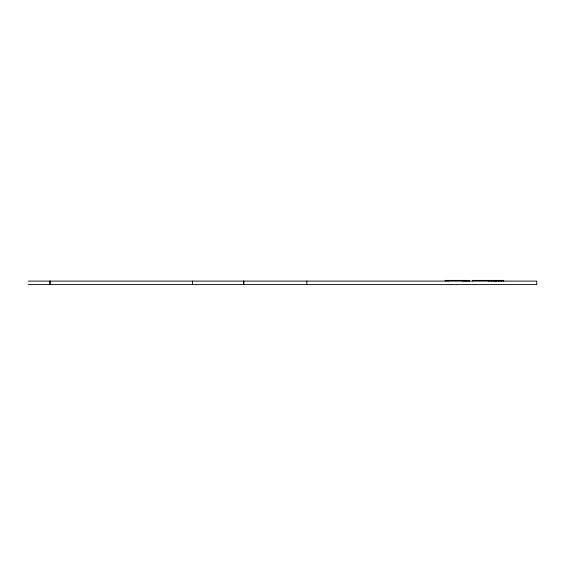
<?xml version="1.0" encoding="UTF-8"?>
<svg xmlns="http://www.w3.org/2000/svg" width="565" height="565" viewBox="0 0 565 565"><rect width="100%" height="100%" fill="white"/><g stroke="black" fill="none" stroke-linecap="round" stroke-linejoin="round"><path stroke-width="0.85" d="M192.552 284.605L192.552 281.095M445.199 281.095L445.199 280.395L469.282 280.395L469.282 281.095M447.113 281.095L447.113 280.395M448.426 281.095L448.426 280.395M462.707 281.095L462.707 280.395M463.314 281.095L463.229 280.395M464.529 281.095L464.529 280.395M465.518 281.095L465.518 280.395M466.273 281.095L466.273 280.395M466.789 281.095L466.789 280.395M467.022 281.095L467.022 280.395M468.759 281.095L468.759 280.395M472.481 281.095L472.481 280.395L503.69 280.395L503.69 281.095M488.676 281.095L488.676 280.395M489.198 281.095L489.198 280.395M491.493 281.095L491.493 280.395M492.009 281.095L492.009 280.395M493.852 281.095L493.852 280.395M494.424 281.095L494.53 280.395M495.413 281.095L495.413 280.395M496.169 281.095L496.169 280.395M496.684 281.095L496.684 280.395M496.918 281.095L496.918 280.395M498.655 281.095L498.655 280.395M499.142 281.095L499.142 280.395M500.873 281.095L500.873 280.395M501.459 281.095L501.459 280.395M503.175 281.095L503.175 280.395M28.25 281.095L536.75 281.095L536.75 284.605L28.25 284.605M306.816 281.095L306.816 284.605M49.981 281.095L49.981 284.605L49.981 281.095M243.727 281.095L243.727 284.605L243.727 281.095"/></g></svg>
